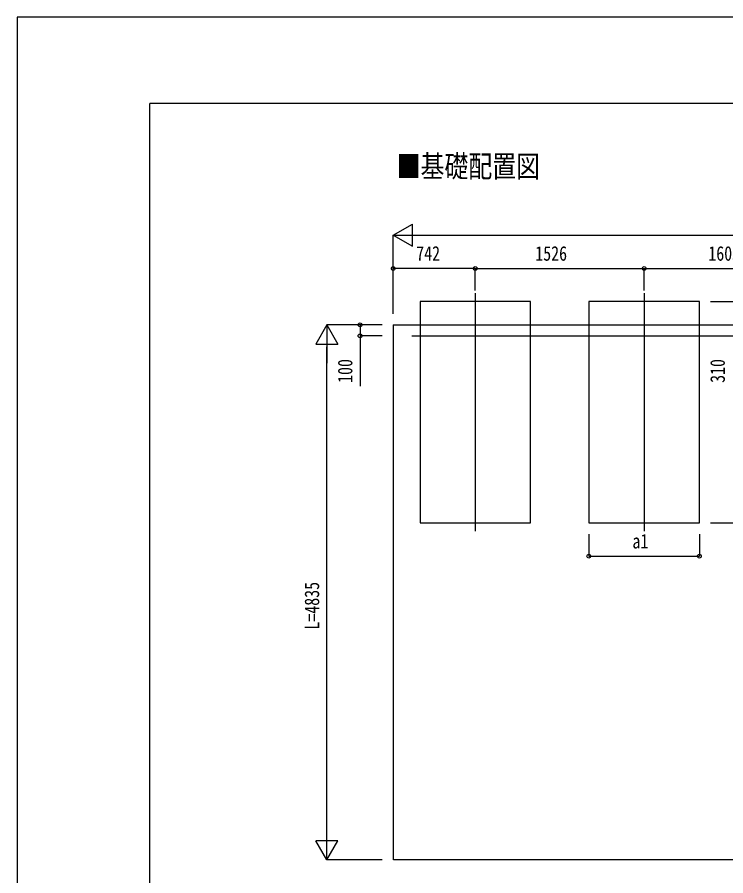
# Model space of a CAD drawing. Units: millimetres, scale not verified. Extents: x -16820 to 16820, y -11880 to 11880.
# Drawn here: x -16820 to -10413, y 4122 to 11880 of the extents above; entities that cross this region are included whole.
import ezdxf
from ezdxf.enums import TextEntityAlignment as Align

# ---------------------------------------------------------------- set-up
doc = ezdxf.new("R2010")
doc.units = ezdxf.units.MM
doc.header["$LTSCALE"] = 50
for name, color, linetype in [('0-2_USER1', 3, 'Continuous'), ('0-3_YKK_12', 2, 'Continuous'), ('0-5_YKK_A1', 4, 'Continuous'), ('0-6_YKK_D', 6, 'Continuous'), ('0-7_YKK_ZWAK', 7, 'Continuous')]:
    doc.layers.add(name, color=color, linetype=linetype)
doc.styles.add('ＭＳ ゴシック', font='')
doc.styles.get('ＭＳ ゴシック').set_extended_font_data('MS Gothic')

msp = doc.modelspace()

# ---------------------------------------------------------------- linework, layer by layer
at = {"layer": '0-3_YKK_12'}
for p, q in [((-12677.92, 9385), (-12677.92, 7235)), ((-11151.92, 9385), (-11151.92, 7235)), ((-13252.92, 9000), (-5299.92, 9000))]:
    msp.add_line(p, q, dxfattribs=at)
at = {"layer": '0-5_YKK_A1'}
for p, q in [((-13419.92, 9100), (-5006.92, 9100)), ((-13419.92, 9100), (-13419.92, 4265)), ((-5006.92, 4265), (-13418.92, 4265))]:
    msp.add_line(p, q, dxfattribs=at)
for points in [[(-13177.92, 7310), (-12177.92, 7310), (-12177.92, 9310), (-13177.92, 9310)], [(-11651.92, 7310), (-10651.92, 7310), (-10651.92, 9310), (-11651.92, 9310)]]:
    msp.add_lwpolyline(points, close=True, dxfattribs=at)
at = {"layer": '0-6_YKK_D'}
for p, q in [((-13419.92, 9910), (-13246.72, 10010)), ((-13246.72, 9810), (-13246.72, 10010)), ((-13419.92, 9200), (-13419.92, 9911)), ((-13419.92, 9910), (-13246.72, 9810)), ((-13419.92, 9910), (-13073.51, 9910)), ((-13219.92, 9910), (-5206.92, 9910)), ((-13419.92, 9200), (-13419.92, 9611)), ((-12677.92, 9610), (-13419.92, 9610)), ((-12677.92, 9410), (-12677.92, 9611)), ((-12677.92, 9410), (-12677.92, 9611)), ((-12677.92, 9610), (-11151.92, 9610)), ((-11151.92, 9410), (-11151.92, 9611)), ((-11151.92, 9410), (-11151.92, 9611)), ((-11151.92, 9610), (-9548.92, 9610)), ((-10551.92, 9310), (-10351.3, 9310)), ((-10551.92, 9310), (-10151.3, 9310)), ((-14019.92, 9100), (-14119.92, 8926.79)), ((-13519.92, 9100), (-14020.92, 9100)), ((-14019.92, 9100), (-13919.92, 8926.79)), ((-14019.92, 9100), (-14019.92, 8753.59)), ((-13519.92, 9100), (-13720.92, 9100)), ((-13519.92, 9000), (-13720.92, 9000)), ((-10551.92, 9000), (-10351.3, 9000)), ((-14119.92, 8926.79), (-13919.92, 8926.79)), ((-14019.92, 4465), (-14019.92, 8900)), ((-10551.92, 7310), (-10151.3, 7310)), ((-11651.92, 7210), (-11651.92, 7009)), ((-10651.92, 7210), (-10651.92, 7009)), ((-11651.92, 7010), (-10651.92, 7010)), ((-14019.92, 4265), (-14019.92, 4611.41)), ((-14019.92, 4265), (-14119.92, 4438.21)), ((-13919.92, 4438.21), (-14119.92, 4438.21)), ((-14019.92, 4265), (-13919.92, 4438.21)), ((-13519.92, 4265), (-14020.92, 4265))]:
    msp.add_line(p, q, dxfattribs=at)
msp.add_lwpolyline([(-13719.92, 9100), (-13719.92, 9000), (-13719.92, 8545.6)], dxfattribs=at)
for centre in [(-13419.92, 9610), (-12677.92, 9610), (-12677.92, 9610), (-11151.92, 9610), (-11151.92, 9610), (-13719.92, 9100), (-13719.92, 9000), (-11651.92, 7010), (-10651.92, 7010)]:
    msp.add_circle(centre, 17, dxfattribs=at)
at = {"layer": '0-7_YKK_ZWAK'}
for p in [(15580.08, 11100), (-15619.92, -10100)]:
    msp.add_line(p, (-15619.92, 11100), dxfattribs=at)
msp.add_lwpolyline([(-16820, -11880), (16820, -11880), (16820, 11880), (-16820, 11880)], close=True, dxfattribs=at)

# ---------------------------------------------------------------- texts
at = {"layer": '0-2_USER1', "style": 'ＭＳ ゴシック', "width": 0.8}
msp.add_text('■基礎配置図', height=197.9, dxfattribs=at).set_placement((-13388.8, 10374.41), align=Align.BOTTOM_LEFT)
at = {"layer": '0-6_YKK_D', "style": 'ＭＳ ゴシック', "width": 0.8}
for s, p in [('742', (-13212.12, 9640)), ('1526', (-12135.72, 9640)), ('1603', (-10571.22, 9640)), ('a1', (-11257.52, 7040))]:
    msp.add_text(s, height=132, dxfattribs=at).set_placement(p, align=Align.BOTTOM_LEFT)
for s, p in [('100', (-13749.92, 8575.6)), ('310', (-10382.3, 8575.6)), ('L=4835', (-14049.92, 6346.5))]:
    msp.add_text(s, height=132, rotation=90, dxfattribs=at).set_placement(p, align=Align.BOTTOM_LEFT)

doc.saveas('drawing.dxf')
